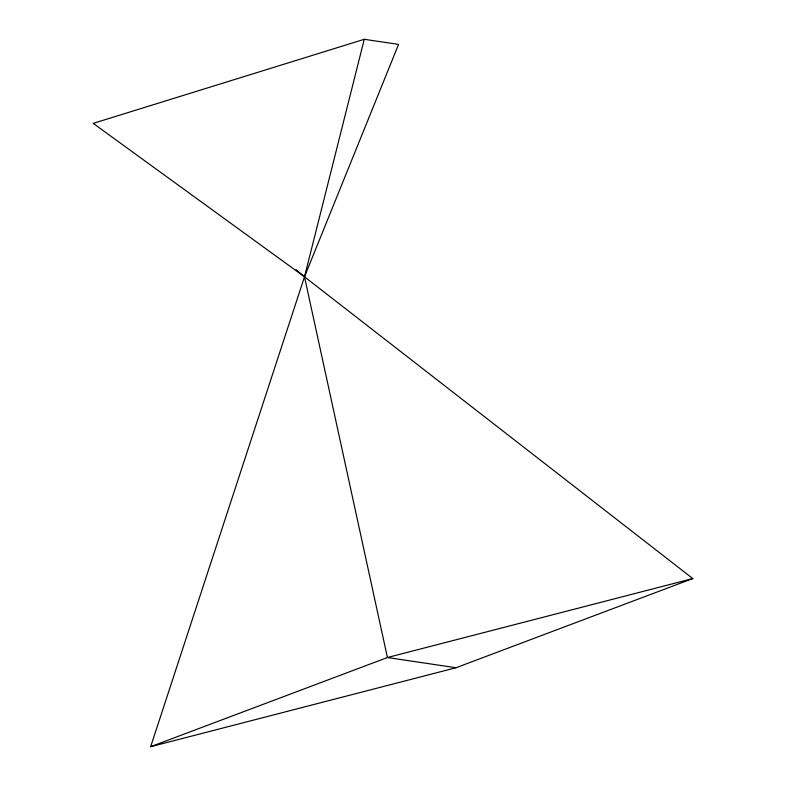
<?xml version="1.0" encoding="UTF-8"?>
<svg xmlns="http://www.w3.org/2000/svg" width="786" height="786" viewBox="0 0 786 786"><rect width="100%" height="100%" fill="white"/><g stroke="black" fill="none" stroke-linecap="round" stroke-linejoin="round"><path stroke-width="1.18" d="M456.018 667.736L387.429 657.528L304.496 276.8L364.272 39.3L398.571 44.399L304.496 276.8L150.657 746.7L456.018 667.736L692.79 578.555L304.496 276.8L93.21 123.373L364.272 39.3M150.657 746.7L387.429 657.528L692.79 578.555M296.076 269.736L304.496 276.8"/></g></svg>
